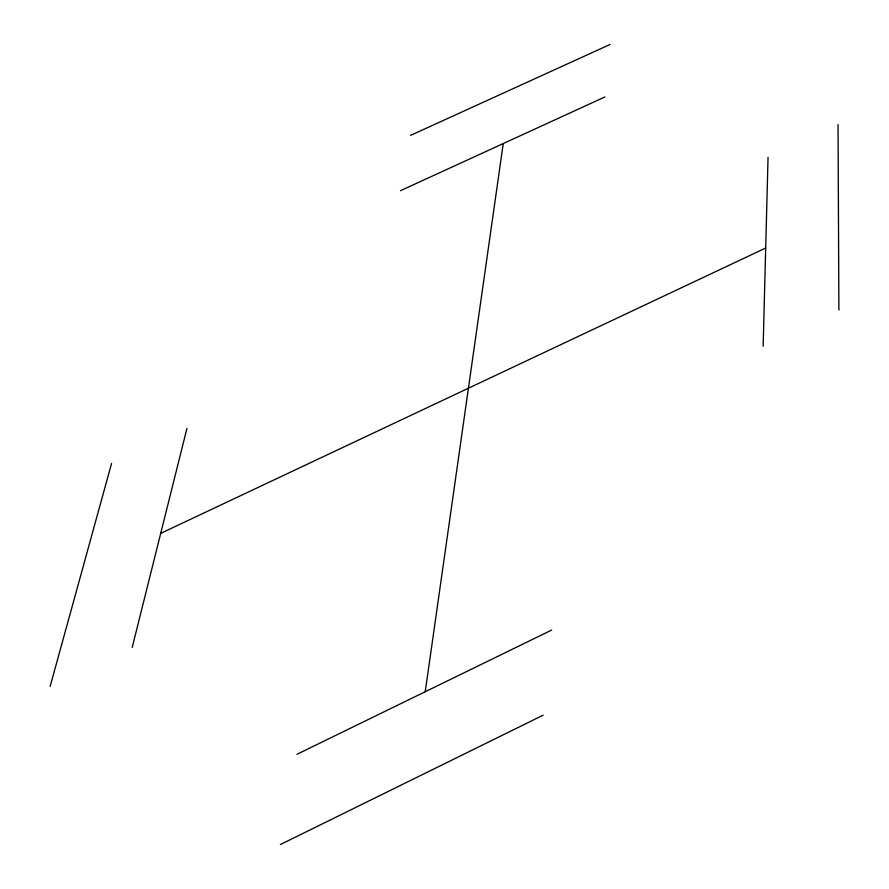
<?xml version="1.0" encoding="UTF-8"?>
<svg xmlns="http://www.w3.org/2000/svg" width="889" height="889" viewBox="0 0 889 889"><rect width="100%" height="100%" fill="white"/><g stroke="black" fill="none" stroke-linecap="round" stroke-linejoin="round"><path stroke-width="1.33" d="M763.151 346.232L768.052 157.286M425.231 691.731L503.241 143.573M132.228 647.348L186.957 428.331M50.106 686.541L111.558 463.502M280.368 844.55L543.179 715.156M296.948 754.294L551.669 630.068M160.709 533.356L765.696 248.02M400.439 190.713L604.853 96.968M410.607 135.361L610.087 44.45M838.038 124.649L838.894 310.083"/></g></svg>
